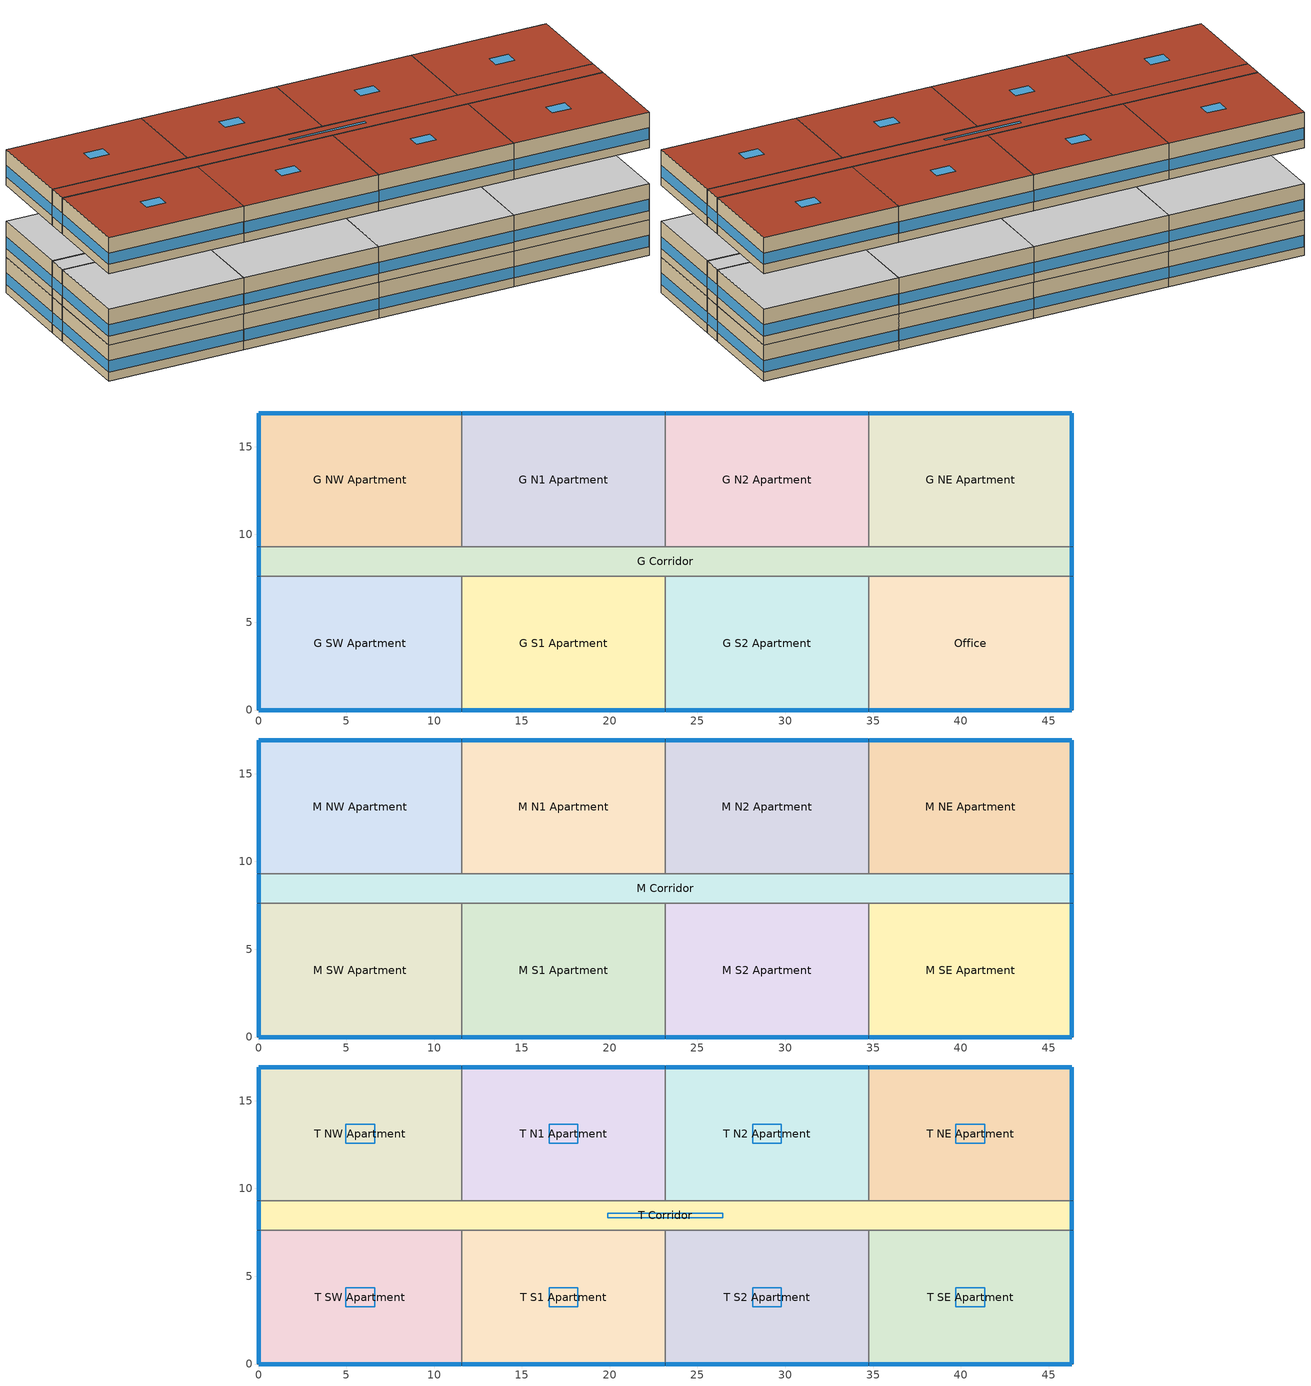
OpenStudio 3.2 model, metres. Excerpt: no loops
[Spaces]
G S1 Apartment
 floor ground: 23.16,7.62 23.16,0 11.58,0 11.58,7.62 z0
 wall outside: 11.58,0 23.16,0 z0:3.05
 wall to G S2 Apartment: 23.16,0 23.16,7.62 z0:3.05
 wall to G Corridor: 23.16,7.62 11.58,7.62 z0:3.05
 wall to G SW Apartment: 11.58,7.62 11.58,0 z0:3.05
 window (BTAP-Ext-FixedWindow:U=0.173 SHGC=0.600): 11.61,0 23.14,0 z0.76:1.72
 ceiling adiabatic (BTAP-Int-Wall): 23.16,0 23.16,7.62 11.58,7.62 11.58,0 z3.05
G S2 Apartment
 floor ground: 34.75,7.62 34.75,0 23.16,0 23.16,7.62 z0
 wall outside: 23.16,0 34.75,0 z0:3.05
 wall to Office: 34.75,0 34.75,7.62 z0:3.05
 wall to G Corridor: 34.75,7.62 23.16,7.62 z0:3.05
 window (BTAP-Ext-FixedWindow:U=0.173 SHGC=0.600): 23.19,0 34.72,0 z0.76:1.72
 ceiling adiabatic (BTAP-Int-Wall): 34.75,0 34.75,7.62 23.16,7.62 23.16,0 z3.05
G NE Apartment
 floor ground: 46.33,16.92 46.33,9.3 34.75,9.3 34.75,16.92 z0
 wall outside: 46.33,9.3 46.33,16.92 34.75,16.92 z0:3.05
 wall to G Corridor: 34.75,9.3 46.33,9.3 z0:3.05
 wall to G N2 Apartment: 34.75,16.92 34.75,9.3 z0:3.05
 window (BTAP-Ext-FixedWindow:U=0.173 SHGC=0.600): 46.33,9.32 46.33,16.89 / 46.3,16.92 34.77,16.92 z0.76:1.72
 ceiling adiabatic (BTAP-Int-Wall): 46.33,9.3 46.33,16.92 34.75,16.92 34.75,9.3 z3.05
G NW Apartment
 floor ground: 11.58,16.92 11.58,9.3 0,9.3 0,16.92 z0
 wall outside: 11.58,16.92 0,16.92 0,9.3 z0:3.05
 wall to G N1 Apartment: 11.58,9.3 11.58,16.92 z0:3.05
 wall to G Corridor: 0,9.3 11.58,9.3 z0:3.05
 window (BTAP-Ext-FixedWindow:U=0.173 SHGC=0.600): 11.56,16.92 0.03,16.92 / 0,16.89 0,9.32 z0.76:1.72
 ceiling adiabatic (BTAP-Int-Wall): 11.58,9.3 11.58,16.92 0,16.92 0,9.3 z3.05
G N1 Apartment
 floor ground: 23.16,16.92 23.16,9.3 11.58,9.3 11.58,16.92 z0
 wall outside: 23.16,16.92 11.58,16.92 z0:3.05
 wall to G N2 Apartment: 23.16,9.3 23.16,16.92 z0:3.05
 wall to G Corridor: 11.58,9.3 23.16,9.3 z0:3.05
 window (BTAP-Ext-FixedWindow:U=0.173 SHGC=0.600): 23.14,16.92 11.61,16.92 z0.76:1.72
 ceiling adiabatic (BTAP-Int-Wall): 23.16,9.3 23.16,16.92 11.58,16.92 11.58,9.3 z3.05
Office
 floor ground: 46.33,7.62 46.33,0 34.75,0 34.75,7.62 z0
 wall outside: 34.75,0 46.33,0 46.33,7.62 z0:3.05
 wall to G Corridor: 46.33,7.62 34.75,7.62 z0:3.05
 window (BTAP-Ext-FixedWindow:U=0.173 SHGC=0.600): 46.33,0.03 46.33,7.59 / 34.77,0 46.3,0 z0.76:1.72
 ceiling adiabatic (BTAP-Int-Wall): 46.33,0 46.33,7.62 34.75,7.62 34.75,0 z3.05
G Corridor
 floor ground: 46.33,9.3 46.33,7.62 0,7.62 0,9.3 z0
 wall outside: 46.33,7.62 46.33,9.3 / 0,9.3 0,7.62 z0:3.05
 wall to G N2 Apartment: 34.75,9.3 23.16,9.3 z0:3.05
 wall to G SW Apartment: 0,7.62 11.58,7.62 z0:3.05
 window (BTAP-Ext-FixedWindow:U=0.173 SHGC=0.600): 46.33,7.65 46.33,9.27 / 0,9.27 0,7.65 z0.76:1.75
 ceiling adiabatic (BTAP-Int-Wall): 46.33,7.62 46.33,9.3 0,9.3 0,7.62 z3.05
G SW Apartment
 floor ground: 11.58,7.62 11.58,0 0,0 0,7.62 z0
 wall outside: 0,7.62 0,0 11.58,0 z0:3.05
 window (BTAP-Ext-FixedWindow:U=0.173 SHGC=0.600): 0.03,0 11.56,0 / 0,7.59 0,0.03 z0.76:1.72
 ceiling adiabatic (BTAP-Int-Wall): 11.58,0 11.58,7.62 0,7.62 0,0 z3.05
G N2 Apartment
 floor ground: 34.75,16.92 34.75,9.3 23.16,9.3 23.16,16.92 z0
 wall outside: 34.75,16.92 23.16,16.92 z0:3.05
 window (BTAP-Ext-FixedWindow:U=0.173 SHGC=0.600): 34.72,16.92 23.19,16.92 z0.76:1.72
 ceiling adiabatic (BTAP-Int-Wall): 34.75,9.3 34.75,16.92 23.16,16.92 23.16,9.3 z3.05
M S2 Apartment
 floor adiabatic (BTAP-Int-Wall): 34.75,7.62 34.75,0 23.16,0 23.16,7.62 z3.05
 wall outside: 23.16,0 34.75,0 z3.05:6.1
 wall to M SE Apartment: 34.75,0 34.75,7.62 z3.05:6.1
 wall to M S1 Apartment: 23.16,7.62 23.16,0 z3.05:6.1
 wall to M Corridor: 34.75,7.62 23.16,7.62 z3.05:6.1
 window (BTAP-Ext-FixedWindow:U=0.173 SHGC=0.600): 23.19,0 34.72,0 z3.81:4.77
 ceiling adiabatic (BTAP-Int-Wall): 34.75,0 34.75,7.62 23.16,7.62 23.16,0 z6.1
M SE Apartment
 floor adiabatic (BTAP-Int-Wall): 46.33,7.62 46.33,0 34.75,0 34.75,7.62 z3.05
 wall outside: 34.75,0 46.33,0 46.33,7.62 z3.05:6.1
 wall to M Corridor: 46.33,7.62 34.75,7.62 z3.05:6.1
 window (BTAP-Ext-FixedWindow:U=0.173 SHGC=0.600): 46.33,0.03 46.33,7.59 / 34.77,0 46.3,0 z3.81:4.77
 ceiling adiabatic (BTAP-Int-Wall): 46.33,0 46.33,7.62 34.75,7.62 34.75,0 z6.1
M Corridor
 floor adiabatic (BTAP-Int-Wall): 46.33,9.3 46.33,7.62 0,7.62 0,9.3 z3.05
 wall outside: 0,9.3 0,7.62 / 46.33,7.62 46.33,9.3 z3.05:6.1
 wall to M SW Apartment: 0,7.62 11.58,7.62 z3.05:6.1
 wall to M N1 Apartment: 23.16,9.3 11.58,9.3 z3.05:6.1
 wall to M NE Apartment: 46.33,9.3 34.75,9.3 z3.05:6.1
 wall to M N2 Apartment: 34.75,9.3 23.16,9.3 z3.05:6.1
 wall to M S1 Apartment: 11.58,7.62 23.16,7.62 z3.05:6.1
 wall to M NW Apartment: 11.58,9.3 0,9.3 z3.05:6.1
 window (BTAP-Ext-FixedWindow:U=0.173 SHGC=0.600): 46.33,7.65 46.33,9.27 / 0,9.27 0,7.65 z3.81:4.79
 ceiling adiabatic (BTAP-Int-Wall): 46.33,7.62 46.33,9.3 0,9.3 0,7.62 z6.1
M SW Apartment
 floor adiabatic (BTAP-Int-Wall): 11.58,7.62 11.58,0 0,0 0,7.62 z3.05
 wall outside: 0,7.62 0,0 11.58,0 z3.05:6.1
 wall to M S1 Apartment: 11.58,0 11.58,7.62 z3.05:6.1
 window (BTAP-Ext-FixedWindow:U=0.173 SHGC=0.600): 0.03,0 11.56,0 / 0,7.59 0,0.03 z3.81:4.77
 ceiling adiabatic (BTAP-Int-Wall): 11.58,0 11.58,7.62 0,7.62 0,0 z6.1
M NE Apartment
 floor adiabatic (BTAP-Int-Wall): 46.33,16.92 46.33,9.3 34.75,9.3 34.75,16.92 z3.05
 wall outside: 46.33,9.3 46.33,16.92 34.75,16.92 z3.05:6.1
 wall to M N2 Apartment: 34.75,16.92 34.75,9.3 z3.05:6.1
 window (BTAP-Ext-FixedWindow:U=0.173 SHGC=0.600): 46.33,9.32 46.33,16.89 / 46.3,16.92 34.77,16.92 z3.81:4.77
 ceiling adiabatic (BTAP-Int-Wall): 46.33,9.3 46.33,16.92 34.75,16.92 34.75,9.3 z6.1
M N2 Apartment
 floor adiabatic (BTAP-Int-Wall): 34.75,16.92 34.75,9.3 23.16,9.3 23.16,16.92 z3.05
 wall outside: 34.75,16.92 23.16,16.92 z3.05:6.1
 wall to M N1 Apartment: 23.16,16.92 23.16,9.3 z3.05:6.1
 window (BTAP-Ext-FixedWindow:U=0.173 SHGC=0.600): 34.72,16.92 23.19,16.92 z3.81:4.77
 ceiling adiabatic (BTAP-Int-Wall): 34.75,9.3 34.75,16.92 23.16,16.92 23.16,9.3 z6.1
M N1 Apartment
 floor adiabatic (BTAP-Int-Wall): 23.16,16.92 23.16,9.3 11.58,9.3 11.58,16.92 z3.05
 wall outside: 23.16,16.92 11.58,16.92 z3.05:6.1
 wall to M NW Apartment: 11.58,16.92 11.58,9.3 z3.05:6.1
 window (BTAP-Ext-FixedWindow:U=0.173 SHGC=0.600): 23.14,16.92 11.61,16.92 z3.81:4.77
 ceiling adiabatic (BTAP-Int-Wall): 23.16,9.3 23.16,16.92 11.58,16.92 11.58,9.3 z6.1
M S1 Apartment
 floor adiabatic (BTAP-Int-Wall): 23.16,7.62 23.16,0 11.58,0 11.58,7.62 z3.05
 wall outside: 11.58,0 23.16,0 z3.05:6.1
 window (BTAP-Ext-FixedWindow:U=0.173 SHGC=0.600): 11.61,0 23.14,0 z3.81:4.77
 ceiling adiabatic (BTAP-Int-Wall): 23.16,0 23.16,7.62 11.58,7.62 11.58,0 z6.1
M NW Apartment
 floor adiabatic (BTAP-Int-Wall): 11.58,16.92 11.58,9.3 0,9.3 0,16.92 z3.05
 wall outside: 11.58,16.92 0,16.92 0,9.3 z3.05:6.1
 window (BTAP-Ext-FixedWindow:U=0.173 SHGC=0.600): 11.56,16.92 0.03,16.92 / 0,16.89 0,9.32 z3.81:4.77
 ceiling adiabatic (BTAP-Int-Wall): 11.58,9.3 11.58,16.92 0,16.92 0,9.3 z6.1
T SW Apartment
 floor adiabatic (BTAP-Int-Wall): 11.58,7.62 11.58,0 0,0 0,7.62 z9.14
 wall outside: 0,7.62 0,0 11.58,0 z9.14:12.19
 wall to T S1 Apartment: 11.58,0 11.58,7.62 z9.14:12.19
 wall to T Corridor: 11.58,7.62 0,7.62 z9.14:12.19
 window (BTAP-Ext-FixedWindow:U=0.173 SHGC=0.600): 0.03,0 11.56,0 z9.91:10.86; 0,7.59 0,0.03 z9.91:10.87
 roof outside: 11.58,0 11.58,7.62 0,7.62 0,0 z12.19
 skylight (BTAP-Ext-Skylights:U=0.241 SHGC=0.600): 6.61,3.27 6.61,4.35 4.97,4.35 4.97,3.27 z12.19
T N1 Apartment
 floor adiabatic (BTAP-Int-Wall): 23.16,16.92 23.16,9.3 11.58,9.3 11.58,16.92 z9.14
 wall outside: 23.16,16.92 11.58,16.92 z9.14:12.19
 wall to T Corridor: 11.58,9.3 23.16,9.3 z9.14:12.19
 wall to T NW Apartment: 11.58,16.92 11.58,9.3 z9.14:12.19
 wall to T N2 Apartment: 23.16,9.3 23.16,16.92 z9.14:12.19
 window (BTAP-Ext-FixedWindow:U=0.173 SHGC=0.600): 23.14,16.92 11.61,16.92 z9.91:10.86
 roof outside: 23.16,9.3 23.16,16.92 11.58,16.92 11.58,9.3 z12.19
 skylight (BTAP-Ext-Skylights:U=0.241 SHGC=0.600): 18.19,12.57 18.19,13.64 16.55,13.64 16.55,12.57 z12.19
T Corridor
 floor adiabatic (BTAP-Int-Wall): 46.33,9.3 46.33,7.62 0,7.62 0,9.3 z9.14
 wall outside: 46.33,7.62 46.33,9.3 / 0,9.3 0,7.62 z9.14:12.19
 wall to T SE Apartment: 34.75,7.62 46.33,7.62 z9.14:12.19
 wall to T S1 Apartment: 11.58,7.62 23.16,7.62 z9.14:12.19
 wall to T NW Apartment: 11.58,9.3 0,9.3 z9.14:12.19
 wall to T N2 Apartment: 34.75,9.3 23.16,9.3 z9.14:12.19
 wall to T S2 Apartment: 23.16,7.62 34.75,7.62 z9.14:12.19
 wall to T NE Apartment: 46.33,9.3 34.75,9.3 z9.14:12.19
 window (BTAP-Ext-FixedWindow:U=0.173 SHGC=0.600): 46.33,7.65 46.33,9.27 / 0,9.27 0,7.65 z9.91:10.89
 roof outside: 46.33,7.62 46.33,9.3 0,9.3 0,7.62 z12.19
 skylight (BTAP-Ext-Skylights:U=0.241 SHGC=0.600): 26.44,8.34 26.44,8.58 19.89,8.58 19.89,8.34 z12.19
T N2 Apartment
 floor adiabatic (BTAP-Int-Wall): 34.75,16.92 34.75,9.3 23.16,9.3 23.16,16.92 z9.14
 wall outside: 34.75,16.92 23.16,16.92 z9.14:12.19
 wall to T NE Apartment: 34.75,9.3 34.75,16.92 z9.14:12.19
 window (BTAP-Ext-FixedWindow:U=0.173 SHGC=0.600): 34.72,16.92 23.19,16.92 z9.91:10.86
 roof outside: 34.75,9.3 34.75,16.92 23.16,16.92 23.16,9.3 z12.19
 skylight (BTAP-Ext-Skylights:U=0.241 SHGC=0.600): 29.77,12.57 29.77,13.64 28.14,13.64 28.14,12.57 z12.19
T NW Apartment
 floor adiabatic (BTAP-Int-Wall): 11.58,16.92 11.58,9.3 0,9.3 0,16.92 z9.14
 wall outside: 11.58,16.92 0,16.92 0,9.3 z9.14:12.19
 window (BTAP-Ext-FixedWindow:U=0.173 SHGC=0.600): 11.56,16.92 0.03,16.92 z9.91:10.86; 0,16.89 0,9.32 z9.91:10.87
 roof outside: 11.58,9.3 11.58,16.92 0,16.92 0,9.3 z12.19
 skylight (BTAP-Ext-Skylights:U=0.241 SHGC=0.600): 6.61,12.57 6.61,13.64 4.97,13.64 4.97,12.57 z12.19
T NE Apartment
 floor adiabatic (BTAP-Int-Wall): 46.33,16.92 46.33,9.3 34.75,9.3 34.75,16.92 z9.14
 wall outside: 46.33,9.3 46.33,16.92 34.75,16.92 z9.14:12.19
 window (BTAP-Ext-FixedWindow:U=0.173 SHGC=0.600): 46.33,9.32 46.33,16.89 z9.91:10.87; 46.3,16.92 34.77,16.92 z9.91:10.86
 roof outside: 46.33,9.3 46.33,16.92 34.75,16.92 34.75,9.3 z12.19
 skylight (BTAP-Ext-Skylights:U=0.241 SHGC=0.600): 41.36,12.57 41.36,13.64 39.72,13.64 39.72,12.57 z12.19
T S2 Apartment
 floor adiabatic (BTAP-Int-Wall): 34.75,7.62 34.75,0 23.16,0 23.16,7.62 z9.14
 wall outside: 23.16,0 34.75,0 z9.14:12.19
 wall to T SE Apartment: 34.75,0 34.75,7.62 z9.14:12.19
 wall to T S1 Apartment: 23.16,7.62 23.16,0 z9.14:12.19
 window (BTAP-Ext-FixedWindow:U=0.173 SHGC=0.600): 23.19,0 34.72,0 z9.91:10.86
 roof outside: 34.75,0 34.75,7.62 23.16,7.62 23.16,0 z12.19
 skylight (BTAP-Ext-Skylights:U=0.241 SHGC=0.600): 29.77,3.27 29.77,4.35 28.14,4.35 28.14,3.27 z12.19
T S1 Apartment
 floor adiabatic (BTAP-Int-Wall): 23.16,7.62 23.16,0 11.58,0 11.58,7.62 z9.14
 wall outside: 11.58,0 23.16,0 z9.14:12.19
 window (BTAP-Ext-FixedWindow:U=0.173 SHGC=0.600): 11.61,0 23.14,0 z9.91:10.86
 roof outside: 23.16,0 23.16,7.62 11.58,7.62 11.58,0 z12.19
 skylight (BTAP-Ext-Skylights:U=0.241 SHGC=0.600): 18.19,3.27 18.19,4.35 16.55,4.35 16.55,3.27 z12.19
T SE Apartment
 floor adiabatic (BTAP-Int-Wall): 46.33,7.62 46.33,0 34.75,0 34.75,7.62 z9.14
 wall outside: 34.75,0 46.33,0 46.33,7.62 z9.14:12.19
 window (BTAP-Ext-FixedWindow:U=0.173 SHGC=0.600): 46.33,0.03 46.33,7.59 z9.91:10.87; 34.77,0 46.3,0 z9.91:10.86
 roof outside: 46.33,0 46.33,7.62 34.75,7.62 34.75,0 z12.19
 skylight (BTAP-Ext-Skylights:U=0.241 SHGC=0.600): 41.36,3.27 41.36,4.35 39.72,4.35 39.72,3.27 z12.19
[Site]
Edmonton-Stony.Plain.AP.CS_AB_CAN: Latitude {deg}=53.55; Longitude {deg}=-114.11; Time Zone {hr}=-7; Elevation {m}=766.3; Terrain=City
[Building]
MidriseApartment: North Axis {deg}=0; Default Construction Set=BTAP-Mass at hdd = 5300.0; Standards Number of Stories=4; Standards Number of Above Ground Stories=4; Standards Template=NECB2020; Standards Building Type=MidriseApartment
[Site:WaterMainsTemperature]
Calculation Method=Correlation; Annual Average Outdoor Air Temperature {C}=7.30833; Maximum Difference In Monthly Average Outdoor Air Temperatures {deltaC}=29.1
[Site:GroundTemperature:BuildingSurface]
19.527, 19.502, 19.536, 19.598, 20.002, 21.64, 22.225, 22.375, 21.449, 20.121, 19.802, 19.633
[SizingPeriod:DesignDay] Barometric Pressure {Pa}=92452; Sky Clearness=0; Rain Indicator=0; Snow Indicator=0; Day of Month=21; Daylight Saving Time Indicator=0; Humidity Indicating Type=Wetbulb; Dry-Bulb Temperature Range Modifier Type=DefaultMultipliers
Name | Maximum Dry-Bulb Temperature {C} | Daily Dry-Bulb Temperature Range {deltaC} | Humidity Indicating Conditions at Maximum Dry-Bulb | Wind Speed {m/s} | Wind Direction {deg} | Month | Day Type | Solar Model Indicator | ASHRAE Taub | ASHRAE Taud
Edmonton Stony Plain CS Ann Clg .4% Condns DB=>MWB | 27.2 | 10.4 | 17.2 | 2.6 | 140 | 7 | SummerDesignDay | ASHRAETau | 0.353 | 2.425
Edmonton Stony Plain CS Ann Htg 99.6% Condns DB | -29.1 | 0 | -29.1 | 1.9 | 270 | 1 | WinterDesignDay | ASHRAEClearSky
[Material:NoMass] Roughness=Smooth; Thermal Absorptance=0.9; Solar Absorptance=0.7
Name | Thermal Resistance {m2-K/W} | Visible Absorptance
Typical Carpet Pad; Typical Carpet Pad 1 | 0.21648 | 0.8
Typical Insulation 1 | 6.98591 | 0.7
Typical Insulation 2 | 4.38022 | 0.7
Typical Insulation 3 | 8.26445 | 0.7
Typical Carpet Pad 2 | 1.25503 | 0.8
Typical Carpet Pad 3; Typical Carpet Pad 4 | 3.45515 | 0.8
Typical Insulation 4 | 0.578017 | 0.7
Typical Insulation 5 | 0.578035 | 0.7
[Material]
Name | Roughness | Thickness {m} | Conductivity {W/m-K} | Density {kg/m3} | Specific Heat {J/kg-K} | Thermal Absorptance | Solar Absorptance | Visible Absorptance
G05 25mm wood | MediumSmooth | 0.0254 | 0.15 | 608 | 1630 | 0.9 | 0.5 | 0.5
100mm Normalweight concrete floor 1 | MediumSmooth | 0.1016 | 2.31 | 2322 | 832
G01 13mm gypsum board 1 | Smooth | 0.0127 | 0.16 | 800 | 1090 | 0.9 | 0.7 | 0.5
4 in. Normalweight Concrete Floor 1 | MediumRough | 0.1016 | 2.31 | 2322 | 832 | 0.9 | 0.7 | 0.7
1IN Stucco 1 | Smooth | 0.0253 | 0.6918 | 1858 | 837 | 0.9 | 0.7 | 0.92
8IN CONCRETE HW RefBldg 1 | Rough | 0.2032 | 1.311 | 2240 | 836.8 | 0.9 | 0.7 | 0.7
1/2IN Gypsum 1 | Smooth | 0.0127 | 0.16 | 784.9 | 830 | 0.9 | 0.4 | 0.4
Metal Roof Surface 1; F08 Metal surface 1 | Smooth | 0.0008 | 45.28 | 7824 | 500 | 0.9 | 0.7 | 0.7
6 in. Normalweight Concrete Floor 1; 6 in. Normalweight Concrete Floor 2; 6 in. Normalweight Concrete Floor 3 | MediumRough | 0.1524 | 2.31 | 2322 | 832 | 0.9 | 0.7 | 0.7
[Construction]
BTAP-Int-Partition; BTAP-Int-Door: G05 25mm wood
BTAP-Int-Floor: 100mm Normalweight concrete floor 1, Typical Carpet Pad
BTAP-Int-Wall: G01 13mm gypsum board 1, G01 13mm gypsum board 1
BTAP-Int-Ceiling: Typical Carpet Pad, 100mm Normalweight concrete floor 1
BTAP-Int-Window: SimpleGlazing
BTAP-Ext-Floor-Mass:U-0.138: Typical Insulation 1, 4 in. Normalweight Concrete Floor 1, Typical Carpet Pad 1
BTAP-Ext-Wall-Mass:U-0.215: 1IN Stucco 1, 8IN CONCRETE HW RefBldg 1, Typical Insulation 2, 1/2IN Gypsum 1
BTAP-Ext-Roof-Metal:U-0.121: Metal Roof Surface 1, Typical Insulation 3
BTAP-Grnd-Floor-Mass:U-0.757: 6 in. Normalweight Concrete Floor 1, Typical Carpet Pad 2
BTAP-Grnd-Wall-Mass:U-0.284: 6 in. Normalweight Concrete Floor 2, Typical Carpet Pad 3
BTAP-Grnd-Roof-Mass:U-0.284: 6 in. Normalweight Concrete Floor 3, Typical Carpet Pad 4
BTAP-Ext-FixedWindow:U=0.173 SHGC=0.600; BTAP-Ext-GlassDoors:U=0.173 SHGC=0.600: SimpleGlazing:U=0.173 SHGC=0.600
BTAP-Ext-Door:U-1.73: F08 Metal surface 1, Typical Insulation 4
BTAP-Ext-OverHeadDoor:U-1.73: Typical Insulation 5
BTAP-Ext-Skylights:U=0.241 SHGC=0.600; BTAP-Ext-DaylightDomes:U=0.241 SHGC=0.600; BTAP-Ext-DaylightDiffuser:U=0.241 SHGC=0.600: SimpleGlazing:U=0.241 SHGC=0.600
[DefaultConstructionSet]
BTAP-Mass at hdd = 5300.0: Default Exterior Surface Constructions=BTAP-Mass at hdd = 5300.0; Default Interior Surface Constructions=Default Surface Constructions 2; Default Ground Contact Surface Constructions=BTAP-Mass at hdd = 5300.0 1; Default Exterior SubSurface Constructions=BTAP-Mass at hdd = 5300.0; Default Interior SubSurface Constructions=Default Sub Surface Constructions 2; Interior Partition Construction=BTAP-Int-Partition
[DefaultSurfaceConstructions]
Name | Floor Construction | Wall Construction | Roof Ceiling Construction
Default Surface Constructions 2 | BTAP-Int-Floor | BTAP-Int-Wall | BTAP-Int-Ceiling
BTAP-Mass at hdd = 5300.0 | BTAP-Ext-Floor-Mass:U-0.138 | BTAP-Ext-Wall-Mass:U-0.215 | BTAP-Ext-Roof-Metal:U-0.121
BTAP-Mass at hdd = 5300.0 1 | BTAP-Grnd-Floor-Mass:U-0.757 | BTAP-Grnd-Wall-Mass:U-0.284 | BTAP-Grnd-Roof-Mass:U-0.284
[DefaultSubSurfaceConstructions]
Name | Fixed Window Construction | Operable Window Construction | Door Construction | Glass Door Construction | Overhead Door Construction | Skylight Construction | Tubular Daylight Dome Construction | Tubular Daylight Diffuser Construction
Default Sub Surface Constructions 2 | BTAP-Int-Window | BTAP-Int-Window | BTAP-Int-Door
BTAP-Mass at hdd = 5300.0 | BTAP-Ext-FixedWindow:U=0.173 SHGC=0.600 | BTAP-Ext-FixedWindow:U=0.173 SHGC=0.600 | BTAP-Ext-Door:U-1.73 | BTAP-Ext-GlassDoors:U=0.173 SHGC=0.600 | BTAP-Ext-OverHeadDoor:U-1.73 | BTAP-Ext-Skylights:U=0.241 SHGC=0.600 | BTAP-Ext-DaylightDomes:U=0.241 SHGC=0.600 | BTAP-Ext-DaylightDiffuser:U=0.241 SHGC=0.600
[WindowMaterial:SimpleGlazingSystem] Solar Heat Gain Coefficient=0.6; Visible Transmittance=0.21
Name | U-Factor {W/m2-K}
SimpleGlazing | 2.2
SimpleGlazing:U=0.173 SHGC=0.600 | 1.73
SimpleGlazing:U=0.241 SHGC=0.600 | 2.41
[Space]
Name | Space Type | Building Story | Thermal Zone
T SE Apartment | Space Function Dwelling units general 1 | Building Story 3 | DU_BT=Space Function_ST=Dwelling units general_FL=Building Story 3_SCHG 6
G Corridor | Space Function Corridor/Transition area other-sch-G | Building Story 1 | WILD_ST=Corridor/Transition area other-sch-G_FL=Building Story 1_SCH=G
T SW Apartment | Space Function Dwelling units general 1 | Building Story 3 | DU_BT=Space Function_ST=Dwelling units general_FL=Building Story 3_SCHG 3
M S2 Apartment | Space Function Dwelling units general 1 | Building Story 2 | DU_BT=Space Function_ST=Dwelling units general_FL=Building Story 2_SCHG 3
M SE Apartment | Space Function Dwelling units general 1 | Building Story 2 | DU_BT=Space Function_ST=Dwelling units general_FL=Building Story 2_SCHG 4
T N1 Apartment | Space Function Dwelling units general 1 | Building Story 3 | DU_BT=Space Function_ST=Dwelling units general_FL=Building Story 3_SCHG 1
T Corridor | Space Function Corridor/Transition area other-sch-G | Building Story 3 | WILD_ST=Corridor/Transition area other-sch-G_FL=Building Story 3_SCH=G
T N2 Apartment | Space Function Dwelling units general 1 | Building Story 3 | DU_BT=Space Function_ST=Dwelling units general_FL=Building Story 3_SCHG 2
M SW Apartment | Space Function Dwelling units general 1 | Building Story 2 | DU_BT=Space Function_ST=Dwelling units general_FL=Building Story 2_SCHG 5
T NW Apartment | Space Function Dwelling units general 1 | Building Story 3 | DU_BT=Space Function_ST=Dwelling units general_FL=Building Story 3_SCHG 5
M Corridor | Space Function Corridor/Transition area other-sch-G | Building Story 2 | WILD_ST=Corridor/Transition area other-sch-G_FL=Building Story 2_SCH=G
G S1 Apartment | Space Function Dwelling units general 1 | Building Story 1 | DU_BT=Space Function_ST=Dwelling units general_FL=Building Story 1_SCHG 5
G S2 Apartment | Space Function Dwelling units general 1 | Building Story 1 | DU_BT=Space Function_ST=Dwelling units general_FL=Building Story 1_SCHG 6
M NE Apartment | Space Function Dwelling units general 1 | Building Story 2 | DU_BT=Space Function_ST=Dwelling units general_FL=Building Story 2_SCHG 7
T NE Apartment | Space Function Dwelling units general 1 | Building Story 3 | DU_BT=Space Function_ST=Dwelling units general_FL=Building Story 3_SCHG 7
G NW Apartment | Space Function Dwelling units general 1 | Building Story 1 | DU_BT=Space Function_ST=Dwelling units general_FL=Building Story 1_SCHG 7
T S1 Apartment | Space Function Dwelling units general 1 | Building Story 3 | DU_BT=Space Function_ST=Dwelling units general_FL=Building Story 3_SCHG 4
M N1 Apartment | Space Function Dwelling units general 1 | Building Story 2 | DU_BT=Space Function_ST=Dwelling units general_FL=Building Story 2_SCHG 1
Office | Space Function Dwelling units general | Building Story 1 | DU_BT=Space Function_ST=Dwelling units general_FL=Building Story 1_SCHG 3
G NE Apartment | Space Function Dwelling units general 1 | Building Story 1 | DU_BT=Space Function_ST=Dwelling units general_FL=Building Story 1_SCHG 4
T S2 Apartment | Space Function Dwelling units general 1 | Building Story 3 | DU_BT=Space Function_ST=Dwelling units general_FL=Building Story 3_SCHG
G SW Apartment | Space Function Dwelling units general 1 | Building Story 1 | DU_BT=Space Function_ST=Dwelling units general_FL=Building Story 1_SCHG 2
M N2 Apartment | Space Function Dwelling units general 1 | Building Story 2 | DU_BT=Space Function_ST=Dwelling units general_FL=Building Story 2_SCHG 6
G N1 Apartment | Space Function Dwelling units general 1 | Building Story 1 | DU_BT=Space Function_ST=Dwelling units general_FL=Building Story 1_SCHG 1
G N2 Apartment | Space Function Dwelling units general 1 | Building Story 1 | DU_BT=Space Function_ST=Dwelling units general_FL=Building Story 1_SCHG
M S1 Apartment | Space Function Dwelling units general 1 | Building Story 2 | DU_BT=Space Function_ST=Dwelling units general_FL=Building Story 2_SCHG
M NW Apartment | Space Function Dwelling units general 1 | Building Story 2 | DU_BT=Space Function_ST=Dwelling units general_FL=Building Story 2_SCHG 2
[BuildingStory]
Name | Nominal Z Coordinate {m}
Building Story 1 | 0
Building Story 2 | 3.04785
Building Story 3 | 9.14355
[SpaceType] Standards Building Type=Space Function
Name | Default Schedule Set | Design Specification Outdoor Air Object | Standards Space Type
Space Function Corridor/Transition area other-sch-G | Space Function Corridor/Transition area other-sch-G Schedule Set | Space Function Corridor/Transition area other-sch-G Ventilation | Corridor/Transition area other-sch-G
Space Function Dwelling units general 1 | Space Function Dwelling units general 1 Schedule Set | Space Function Dwelling units general 1 Ventilation | Dwelling units general
Space Function Dwelling units general | Space Function Dwelling units general Schedule Set | Space Function Dwelling units general Ventilation | Dwelling units general
[People:Definition] Number of People Calculation Method=People/Area; Fraction Radiant=0.3
Name | People per Space Floor Area {person/m2}
Space Function Corridor/Transition area other-sch-G People Definition | 0.0100036
Space Function Dwelling units general People Definition; Space Function Dwelling units general 1 People Definition | 0.0400145
[People] Work Efficiency Schedule=Work Efficiency Schedule; Clothing Insulation Schedule=Clothing Schedule; Air Velocity Schedule=Air Velocity Schedule; Multiplier=1
Name | People Definition | Space or SpaceType
Space Function Corridor/Transition area other-sch-G People | Space Function Corridor/Transition area other-sch-G People Definition | Space Function Corridor/Transition area other-sch-G
Space Function Dwelling units general People | Space Function Dwelling units general People Definition | Space Function Dwelling units general
Space Function Dwelling units general 1 People | Space Function Dwelling units general 1 People Definition | Space Function Dwelling units general 1
[Lights:Definition] Design Level Calculation Method=Watts/Area; Fraction Radiant=0.5; Fraction Visible=0.2
Name | Watts per Space Floor Area {W/m2}
Space Function Corridor/Transition area other-sch-G Lights Definition | 4.4
Space Function Dwelling units general Lights Definition; Space Function Dwelling units general 1 Lights Definition | 5.00182
[Lights] Fraction Replaceable=1
Name | Lights Definition | Space or SpaceType
Space Function Corridor/Transition area other-sch-G Lights | Space Function Corridor/Transition area other-sch-G Lights Definition | Space Function Corridor/Transition area other-sch-G
Space Function Dwelling units general Lights | Space Function Dwelling units general Lights Definition | Space Function Dwelling units general
Space Function Dwelling units general 1 Lights | Space Function Dwelling units general 1 Lights Definition | Space Function Dwelling units general 1
[DesignSpecification:OutdoorAir] Outdoor Air Method=Sum; Outdoor Air Flow per Floor Area {m3/s-m2}=0.0003048
Name | Outdoor Air Flow per Person {m3/s-person}
Space Function Corridor/Transition area other-sch-G Ventilation
Space Function Dwelling units general Ventilation; Space Function Dwelling units general 1 Ventilation | 0.00235974
[DefaultScheduleSet] Number of People Schedule=NECB-G-Occupancy; People Activity Level Schedule=NECB-Activity; Lighting Schedule=NECB-G-Lighting; Electric Equipment Schedule=NECB-G-Electric-Equipment; Infiltration Schedule=Always On
Space Function Corridor/Transition area other-sch-G Schedule Set; Space Function Dwelling units general Schedule Set; Space Function Dwelling units general 1 Schedule Set
[ThermostatSetpoint:DualSetpoint] Heating Setpoint Temperature Schedule=NECB-G-Thermostat Setpoint-Heating; Cooling Setpoint Temperature Schedule=NECB-G-Thermostat Setpoint-Cooling
Space Function Dwelling units general 1 Thermostat 47; Space Function Dwelling units general 1 Thermostat 48; Space Function Dwelling units general 1 Thermostat 49; Space Function Dwelling units general 1 Thermostat 50; Space Function Dwelling units general 1 Thermostat 51; Space Function Dwelling units general Thermostat 3; Space Function Dwelling units general 1 Thermostat 52; Space Function Dwelling units general 1 Thermostat 53; Space Function Dwelling units general 1 Thermostat 54; Space Function Dwelling units general 1 Thermostat 55; Space Function Dwelling units general 1 Thermostat 56; Space Function Dwelling units general 1 Thermostat 57; Space Function Dwelling units general 1 Thermostat 58; Space Function Dwelling units general 1 Thermostat 59; Space Function Dwelling units general 1 Thermostat 60; Space Function Dwelling units general 1 Thermostat 61; Space Function Dwelling units general 1 Thermostat 62; Space Function Dwelling units general 1 Thermostat 63; Space Function Dwelling units general 1 Thermostat 64; Space Function Dwelling units general 1 Thermostat 65; Space Function Dwelling units general 1 Thermostat 66; Space Function Dwelling units general 1 Thermostat 67; Space Function Dwelling units general 1 Thermostat 68; Space Function Dwelling units general 1 Thermostat 69; Space Function Corridor/Transition area other-sch-G Thermostat 7; Space Function Corridor/Transition area other-sch-G Thermostat 8; Space Function Corridor/Transition area other-sch-G Thermostat 9
[ElectricEquipment:Definition] Design Level Calculation Method=Watts/Area; Watts per Space Floor Area {W/m2}=5.00182; Fraction Radiant=0.5
Space Function Dwelling units general Elec Equip Definition; Space Function Dwelling units general 1 Elec Equip Definition
[ElectricEquipment]
Name | Electric Equipment Definition | Space or SpaceType
Space Function Dwelling units general Elec Equip | Space Function Dwelling units general Elec Equip Definition | Space Function Dwelling units general
Space Function Dwelling units general 1 Elec Equip | Space Function Dwelling units general 1 Elec Equip Definition | Space Function Dwelling units general 1
[SpaceInfiltration:DesignFlowRate] Schedule=Always On Discrete; Design Flow Rate Calculation Method=Flow/ExteriorArea; Flow per Exterior Surface Area {m3/s-m2}=0.00039496; Constant Term Coefficient=0; Temperature Term Coefficient=0; Velocity Term Coefficient=0.224; Velocity Squared Term Coefficient=0
Name | Space or SpaceType
G Corridor Infiltration | G Corridor
G N1 Apartment Infiltration | G N1 Apartment
G N2 Apartment Infiltration | G N2 Apartment
G NE Apartment Infiltration | G NE Apartment
G NW Apartment Infiltration | G NW Apartment
G S1 Apartment Infiltration | G S1 Apartment
G S2 Apartment Infiltration | G S2 Apartment
G SW Apartment Infiltration | G SW Apartment
M Corridor Infiltration | M Corridor
M N1 Apartment Infiltration | M N1 Apartment
M N2 Apartment Infiltration | M N2 Apartment
M NE Apartment Infiltration | M NE Apartment
M NW Apartment Infiltration | M NW Apartment
M S1 Apartment Infiltration | M S1 Apartment
M S2 Apartment Infiltration | M S2 Apartment
M SE Apartment Infiltration | M SE Apartment
M SW Apartment Infiltration | M SW Apartment
Office Infiltration | Office
T Corridor Infiltration | T Corridor
T N1 Apartment Infiltration | T N1 Apartment
T N2 Apartment Infiltration | T N2 Apartment
T NE Apartment Infiltration | T NE Apartment
T NW Apartment Infiltration | T NW Apartment
T S1 Apartment Infiltration | T S1 Apartment
T S2 Apartment Infiltration | T S2 Apartment
T SE Apartment Infiltration | T SE Apartment
T SW Apartment Infiltration | T SW Apartment
[ThermalZone] Use Ideal Air Loads=No
Name | Multiplier | Thermostat
DU_BT=Space Function_ST=Dwelling units general_FL=Building Story 2_SCHG | 2 | Space Function Dwelling units general 1 Thermostat 47
DU_BT=Space Function_ST=Dwelling units general_FL=Building Story 1_SCHG |  | Space Function Dwelling units general 1 Thermostat 48
DU_BT=Space Function_ST=Dwelling units general_FL=Building Story 1_SCHG 1 |  | Space Function Dwelling units general 1 Thermostat 49
DU_BT=Space Function_ST=Dwelling units general_FL=Building Story 1_SCHG 2 |  | Space Function Dwelling units general 1 Thermostat 50
DU_BT=Space Function_ST=Dwelling units general_FL=Building Story 3_SCHG |  | Space Function Dwelling units general 1 Thermostat 51
DU_BT=Space Function_ST=Dwelling units general_FL=Building Story 1_SCHG 3 |  | Space Function Dwelling units general Thermostat 3
DU_BT=Space Function_ST=Dwelling units general_FL=Building Story 2_SCHG 1 | 2 | Space Function Dwelling units general 1 Thermostat 52
DU_BT=Space Function_ST=Dwelling units general_FL=Building Story 3_SCHG 1 |  | Space Function Dwelling units general 1 Thermostat 53
DU_BT=Space Function_ST=Dwelling units general_FL=Building Story 2_SCHG 2 | 2 | Space Function Dwelling units general 1 Thermostat 54
DU_BT=Space Function_ST=Dwelling units general_FL=Building Story 3_SCHG 2 |  | Space Function Dwelling units general 1 Thermostat 55
DU_BT=Space Function_ST=Dwelling units general_FL=Building Story 1_SCHG 4 |  | Space Function Dwelling units general 1 Thermostat 56
DU_BT=Space Function_ST=Dwelling units general_FL=Building Story 2_SCHG 3 | 2 | Space Function Dwelling units general 1 Thermostat 57
DU_BT=Space Function_ST=Dwelling units general_FL=Building Story 3_SCHG 3 |  | Space Function Dwelling units general 1 Thermostat 58
DU_BT=Space Function_ST=Dwelling units general_FL=Building Story 2_SCHG 4 | 2 | Space Function Dwelling units general 1 Thermostat 59
DU_BT=Space Function_ST=Dwelling units general_FL=Building Story 3_SCHG 4 |  | Space Function Dwelling units general 1 Thermostat 60
DU_BT=Space Function_ST=Dwelling units general_FL=Building Story 2_SCHG 5 | 2 | Space Function Dwelling units general 1 Thermostat 61
DU_BT=Space Function_ST=Dwelling units general_FL=Building Story 2_SCHG 6 | 2 | Space Function Dwelling units general 1 Thermostat 62
DU_BT=Space Function_ST=Dwelling units general_FL=Building Story 3_SCHG 5 |  | Space Function Dwelling units general 1 Thermostat 63
DU_BT=Space Function_ST=Dwelling units general_FL=Building Story 2_SCHG 7 | 2 | Space Function Dwelling units general 1 Thermostat 64
DU_BT=Space Function_ST=Dwelling units general_FL=Building Story 1_SCHG 5 |  | Space Function Dwelling units general 1 Thermostat 65
DU_BT=Space Function_ST=Dwelling units general_FL=Building Story 3_SCHG 6 |  | Space Function Dwelling units general 1 Thermostat 66
DU_BT=Space Function_ST=Dwelling units general_FL=Building Story 1_SCHG 6 |  | Space Function Dwelling units general 1 Thermostat 67
DU_BT=Space Function_ST=Dwelling units general_FL=Building Story 3_SCHG 7 |  | Space Function Dwelling units general 1 Thermostat 68
DU_BT=Space Function_ST=Dwelling units general_FL=Building Story 1_SCHG 7 |  | Space Function Dwelling units general 1 Thermostat 69
WILD_ST=Corridor/Transition area other-sch-G_FL=Building Story 1_SCH=G |  | Space Function Corridor/Transition area other-sch-G Thermostat 7
WILD_ST=Corridor/Transition area other-sch-G_FL=Building Story 3_SCH=G |  | Space Function Corridor/Transition area other-sch-G Thermostat 8
WILD_ST=Corridor/Transition area other-sch-G_FL=Building Story 2_SCH=G | 2 | Space Function Corridor/Transition area other-sch-G Thermostat 9
[AvailabilityManager:NightCycle] Applicability Schedule=Always On Discrete; Control Type=CycleOnAny; Thermostat Tolerance {deltaC}=1; Cycling Run Time {s}=3600
Availability Manager Night Cycle 1; Availability Manager Night Cycle 2
[HeatExchanger:AirToAir:SensibleAndLatent] Availability Schedule=Always On Discrete; Nominal Supply Air Flow Rate {m3/s}=autosize; Sensible Effectiveness at 100% Heating Air Flow=0.5; Latent Effectiveness at 100% Heating Air Flow=0.5; Sensible Effectiveness at 75% Heating Air Flow=0.5; Latent Effectiveness at 75% Heating Air Flow=0.5; Sensible Effectiveness at 100% Cooling Air Flow=0.5; Latent Effectiveness at 100% Cooling Air Flow=0.5; Sensible Effectiveness at 75% Cooling Air Flow=0.5; Latent Effectiveness at 75% Cooling Air Flow=0.5; Supply Air Outlet Temperature Control=Yes; Heat Exchanger Type=Rotary; Frost Control Type=ExhaustOnly; Threshold Temperature {C}=-23.3; Initial Defrost Time Fraction=0.167; Rate of Defrost Time Fraction Increase {1/K}=1.44; Economizer Lockout=Yes
Name | Nominal Electric Power {W}
sys_1|doas|shr>none|sc>dx|sh>c-hw|ssf>cv|zh>b-hw|zc>ptac|srf>none| ERV | 858.909
sys_4|mixed|shr>none|sc>dx|sh>c-g|ssf>cv|zh>b-hw|zc>none|srf>none| ERV | 117.935
[SetpointManager:OutdoorAirPretreat] Minimum Setpoint Temperature {C}=-99; Maximum Setpoint Temperature {C}=99; Minimum Setpoint Humidity Ratio {kgWater/kgDryAir}=1e-05; Maximum Setpoint Humidity Ratio {kgWater/kgDryAir}=1
Setpoint Manager Outdoor Air Pretreat 1; Setpoint Manager Outdoor Air Pretreat 2
[Schedule:Ruleset]
Clothing Schedule: Default Day Schedule=Clothing Schedule Default Winter Clothes
Air Velocity Schedule: Default Day Schedule=Air Velocity Schedule Default
Work Efficiency Schedule: Default Day Schedule=Work Efficiency Schedule Default
NECB-G-Occupancy: Default Day Schedule=NECB-G-Occupancy Default
NECB-Activity: Default Day Schedule=NECB-Activity Default; Summer Design Day Schedule=NECB-Activity Summer Design Day; Winter Design Day Schedule=NECB-Activity Winter Design Day
NECB-G-Lighting: Default Day Schedule=NECB-G-Lighting Default
NECB-G-Electric-Equipment: Default Day Schedule=NECB-G-Electric-Equipment Default
Always On: Default Day Schedule=Always On Default
NECB-G-Thermostat Setpoint-Heating: Default Day Schedule=NECB-G-Thermostat Setpoint-Heating Default
NECB-G-Thermostat Setpoint-Cooling: Default Day Schedule=NECB-G-Thermostat Setpoint-Cooling Default
[Schedule:Day]
Clothing Schedule Default Winter Clothes; Always On Default: 24, 0, 1
Clothing Schedule Summer Clothes: 24, 0, 0.5
Air Velocity Schedule Default: 24, 0, 0.2
Work Efficiency Schedule Default: 24, 0, 0
NECB-G-Occupancy Default; NECB-G-Occupancy Default|Wkdy Day: 7, 0, 0.9, 8, 0, 0.7, 9, 0, 0.4, 17, 0, 0.3, 18, 0, 0.5, 24, 0, 0.9
NECB-G-Occupancy Sat Day; NECB-G-Occupancy Sun|Hol Day: 7, 0, 0.9, 8, 0, 0.7, 17, 0, 0.5, 18, 0, 0.7, 24, 0, 0.9
NECB-Activity Default; NECB-Activity Winter Design Day; NECB-Activity Summer Design Day: 24, 0, 130
NECB-G-Lighting Default; NECB-G-Lighting Default|Wkdy Day; NECB-G-Lighting Sat Day; NECB-G-Lighting Sun|Hol Day: 1, 0, 0.3, 6, 0, 0, 7, 0, 0.2, 9, 0, 0.5, 19, 0, 0, 22, 0, 0.9, 23, 0, 0.8, 24, 0, 0.6
NECB-G-Electric-Equipment Default; NECB-G-Electric-Equipment Default|Wkdy Day; NECB-G-Electric-Equipment Sat Day; NECB-G-Electric-Equipment Sun|Hol Day: 1, 0, 0.3, 7, 0, 0.2, 9, 0, 0.8, 16, 0, 0.4, 17, 0, 0.5, 18, 0, 0.2, 20, 0, 0.9, 21, 0, 0.7, 24, 0, 0.5
NECB-G-Thermostat Setpoint-Heating Default; NECB-G-Thermostat Setpoint-Heating Default|Wkdy Day; NECB-G-Thermostat Setpoint-Heating Sat Day; NECB-G-Thermostat Setpoint-Heating Sun|Hol Day: 1, 0, 22, 7, 0, 18, 8, 0, 20, 24, 0, 22
NECB-G-Thermostat Setpoint-Cooling Default; NECB-G-Thermostat Setpoint-Cooling Default|Wkdy Day; NECB-G-Thermostat Setpoint-Cooling Sat Day; NECB-G-Thermostat Setpoint-Cooling Sun|Hol Day: 24, 0, 24
[Schedule:Rule] Date Specification Type=DateRange; Start Day=1
Name | Schedule Ruleset | Rule Order | Day Schedule | Start Month | End Month | End Day | Apply Monday | Apply Tuesday | Apply Wednesday | Apply Thursday | Apply Friday | Apply Saturday | Apply Sunday
Schedule Rule 1 | Clothing Schedule | 0 | Clothing Schedule Summer Clothes | 5 | 9 | 30
Schedule Rule 2 | NECB-G-Occupancy | 2 | NECB-G-Occupancy Default|Wkdy Day | 1 | 12 | 31 | Yes | Yes | Yes | Yes | Yes
Schedule Rule 3 | NECB-G-Occupancy | 1 | NECB-G-Occupancy Sat Day | 1 | 12 | 31 |  |  |  |  |  | Yes
Schedule Rule 4 | NECB-G-Occupancy | 0 | NECB-G-Occupancy Sun|Hol Day | 1 | 12 | 31 |  |  |  |  |  |  | Yes
Schedule Rule 5 | NECB-G-Lighting | 2 | NECB-G-Lighting Default|Wkdy Day | 1 | 12 | 31 | Yes | Yes | Yes | Yes | Yes
Schedule Rule 6 | NECB-G-Lighting | 1 | NECB-G-Lighting Sat Day | 1 | 12 | 31 |  |  |  |  |  | Yes
Schedule Rule 7 | NECB-G-Lighting | 0 | NECB-G-Lighting Sun|Hol Day | 1 | 12 | 31 |  |  |  |  |  |  | Yes
Schedule Rule 8 | NECB-G-Electric-Equipment | 2 | NECB-G-Electric-Equipment Default|Wkdy Day | 1 | 12 | 31 | Yes | Yes | Yes | Yes | Yes
Schedule Rule 9 | NECB-G-Electric-Equipment | 1 | NECB-G-Electric-Equipment Sat Day | 1 | 12 | 31 |  |  |  |  |  | Yes
Schedule Rule 10 | NECB-G-Electric-Equipment | 0 | NECB-G-Electric-Equipment Sun|Hol Day | 1 | 12 | 31 |  |  |  |  |  |  | Yes
Schedule Rule 11 | NECB-G-Thermostat Setpoint-Heating | 2 | NECB-G-Thermostat Setpoint-Heating Default|Wkdy Day | 1 | 12 | 31 | Yes | Yes | Yes | Yes | Yes
Schedule Rule 12 | NECB-G-Thermostat Setpoint-Heating | 1 | NECB-G-Thermostat Setpoint-Heating Sat Day | 1 | 12 | 31 |  |  |  |  |  | Yes
Schedule Rule 13 | NECB-G-Thermostat Setpoint-Heating | 0 | NECB-G-Thermostat Setpoint-Heating Sun|Hol Day | 1 | 12 | 31 |  |  |  |  |  |  | Yes
Schedule Rule 14 | NECB-G-Thermostat Setpoint-Cooling | 2 | NECB-G-Thermostat Setpoint-Cooling Default|Wkdy Day | 1 | 12 | 31 | Yes | Yes | Yes | Yes | Yes
Schedule Rule 15 | NECB-G-Thermostat Setpoint-Cooling | 1 | NECB-G-Thermostat Setpoint-Cooling Sat Day | 1 | 12 | 31 |  |  |  |  |  | Yes
Schedule Rule 16 | NECB-G-Thermostat Setpoint-Cooling | 0 | NECB-G-Thermostat Setpoint-Cooling Sun|Hol Day | 1 | 12 | 31 |  |  |  |  |  |  | Yes
[Schedule:Constant]
Always On Discrete: Value=1
